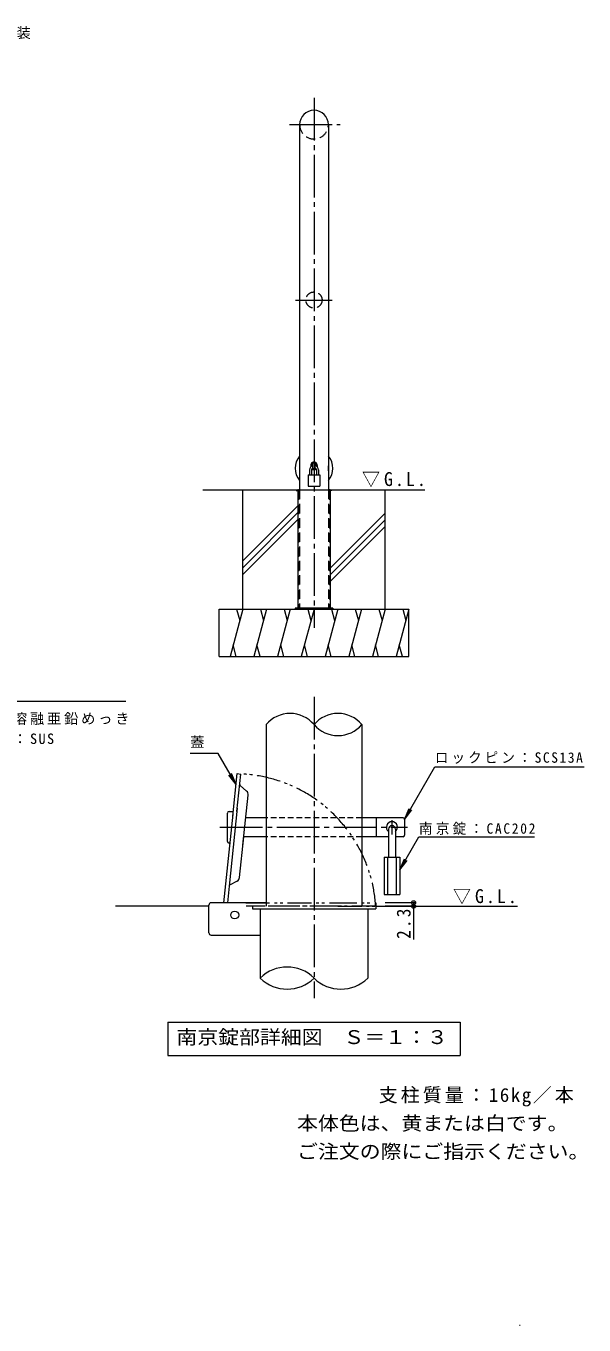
# Model space of a CAD drawing. Units: millimetres at full size, sheet at 1:10, with parts at other scales. Extents: x -1722 to 1798, y -1460 to 1342.
# Drawn here: x 621 to 1798, y -1460 to 1279 of the extents above; entities that cross this region are included whole.
import ezdxf
from ezdxf.enums import TextEntityAlignment as Align

# ---------------------------------------------------------------- set-up
doc = ezdxf.new("R2010")
doc.units = ezdxf.units.MM
doc.header["$LTSCALE"] = 10
doc.header["$PDMODE"] = 32
doc.header["$PDSIZE"] = 8
for name, pattern in [('CHAIN1', [8, 5, -1, 1, -1]), ('CHAIN2', [12, 9, -1, 1, -1]), ('DASHED1', [1.8, 1.2, -0.6]), ('DASHED2', [3, 2, -1]), ('DOUBLE_CHAIN1', [8.8, 5, -1, 0.6, -0.6, 0.6, -1])]:
    doc.linetypes.add(name, pattern=pattern)
for name, color, linetype, lineweight in [('C-0', 4, 'Continuous', 9), ('C-1', 7, 'Continuous', 9), ('C-2', 4, 'Continuous', 9), ('C-3', 3, 'DASHED2', 9), ('C-5', 7, 'Continuous', 9), ('C-6', 7, 'Continuous', 9), ('C-E', 6, 'Continuous', 5), ('D-0', 4, 'Continuous', 9), ('D-1', 3, 'Continuous', 9), ('D-2', 4, 'Continuous', 9), ('D-4', 7, 'Continuous', 9), ('D-5', 7, 'Continuous', 9), ('D-6', 7, 'Continuous', 9), ('D-A', 2, 'Continuous', 9), ('D-E', 6, 'Continuous', 5)]:
    doc.layers.add(name, color=color, linetype=linetype, lineweight=lineweight)
doc.layers.add('F-5', color=2, linetype='Continuous')
doc.styles.add('ＭＳ ゴシック', font='')
doc.styles.get('ＭＳ ゴシック').set_extended_font_data('MS Gothic')

msp = doc.modelspace()

# ---------------------------------------------------------------- linework, layer by layer
at = {"layer": 'C-0', "color": 7, "linetype": 'CHAIN2'}
for p, q in [((1228.39, 1127.66), (1228.39, 10.39)), ((1176.51, 1071.14), (1283.53, 1071.14)), ((1189.61, 701.39), (1266.73, 701.39))]:
    msp.add_line(p, q, dxfattribs=at)
at = {"layer": 'C-0'}
for p, q in [((1221.39, 352.48), (1221.39, 350.57)), ((1235.39, 352.48), (1235.39, 350.57)), ((1190.89, 301.4), (1190.89, 299.9)), ((1190.89, 301.4), (1190.89, 299.9)), ((1190.89, 301.4), (1265.89, 301.4)), ((1265.89, 301.4), (1265.89, 299.9)), ((1190.89, 299.9), (1194.39, 299.9)), ((1194.39, 299.9), (1194.39, 51.4)), ((1262.39, 299.9), (1262.39, 51.4)), ((1265.89, 299.9), (1262.39, 299.9))]:
    msp.add_line(p, q, dxfattribs=at)
at = {"layer": 'C-0', "linetype": 'DASHED2'}
for p, q in [((1195.89, 299.9), (1195.89, 51.4)), ((1260.89, 299.9), (1260.89, 51.4))]:
    msp.add_line(p, q, dxfattribs=at)
at = {"layer": 'C-0'}
for centre, start, end in [((1228.39, 352.48), 359.99939, 180.00061), ((1228.39, 350.57), 179.99939, 187.6925), ((1228.39, 350.57), 229.58139, 310.41597), ((1228.39, 350.57), 352.30522, 0.00061)]:
    msp.add_arc(centre, 7, start, end, dxfattribs=at)
at = {"layer": 'C-0', "linetype": 'DASHED2'}
for centre, start, end in [((1194.39, 299.9), 0, 90), ((1262.39, 299.9), 90, 180)]:
    msp.add_arc(centre, 1.5, start, end, dxfattribs=at)
at = {"layer": 'C-1'}
for p, q in [((1188.39, 51.4), (1188.39, 49.9)), ((1268.39, 51.4), (1188.39, 51.4)), ((1215.89, 51.4), (1215.89, 49.9)), ((1240.89, 51.4), (1240.89, 49.9)), ((1268.39, 51.4), (1268.39, 49.9))]:
    msp.add_line(p, q, dxfattribs=at)
at = {"layer": 'C-2', "color": 3}
for p, q in [((1198.14, 1071.14), (1198.14, 301.4)), ((1258.64, 1071.14), (1258.64, 301.4))]:
    msp.add_line(p, q, dxfattribs=at)
at = {"layer": 'C-2', "color": 3, "linetype": 'DASHED2'}
msp.add_circle((1228.39, 701.39), 17, dxfattribs=at)
at = {"layer": 'C-2', "color": 3}
msp.add_arc((1228.39, 1071.14), 30.25, 0, 180, dxfattribs=at)
at = {"layer": 'C-2', "color": 3, "linetype": 'DASHED2'}
msp.add_arc((1228.39, 1071.14), 30.25, 180.00047, 0.00047, dxfattribs=at)
at = {"layer": 'C-2'}
for major_axis, start_param, end_param in [((39.75, 0), 2.435662, 3.8475233), ((39.75, 0), 5.5772489, 6.9870586), ((30.75, 0), 2.9610315, 3.3221538), ((30.75, 0), 6.1025973, 6.4637734)]:
    msp.add_ellipse((1228.39, 346.54), major_axis=major_axis, ratio=0.9945, start_param=start_param, end_param=end_param, dxfattribs=at)
at = {"layer": 'C-3'}
for p, q in [((1198.14, 301.4), (1198.14, 51.4)), ((1258.64, 301.4), (1258.64, 51.4))]:
    msp.add_line(p, q, dxfattribs=at)
at = {"layer": 'C-5'}
for p, q in [((1225.89, 346.87), (1225.89, 356.41)), ((1230.89, 346.87), (1230.89, 356.41))]:
    msp.add_line(p, q, dxfattribs=at)
msp.add_lwpolyline([(226.31, 175.04), (409.56, -144.64), (831.57, -144.64)], dxfattribs=at)
for centre, radius, start, end in [((1228.39, 351.64), 6, 349.8367, 190.1633), ((1226.89, 356.41), 1, 107.45982, 180), ((1229.89, 356.41), 1, 0, 72.54018), ((1228.39, 351.64), 6, 234.7027, 305.2973), ((1226.89, 346.87), 1, 180, 252.54018), ((1229.89, 346.87), 1, 287.45982, 0)]:
    msp.add_arc(centre, radius, start, end, dxfattribs=at)
at = {"layer": 'C-6', "color": 2}
for p, q in [((1216.39, 332.64), (1240.39, 332.64)), ((1218.89, 343.14), (1218.89, 332.64)), ((1223.39, 343.14), (1223.39, 332.64)), ((1233.39, 343.14), (1233.39, 332.64)), ((1237.89, 343.14), (1237.89, 332.64)), ((1240.39, 332.64), (1240.39, 309.14))]:
    msp.add_line(p, q, dxfattribs=at)
msp.add_lwpolyline([(1216.39, 332.64), (1216.39, 309.14), (1240.39, 309.14)], dxfattribs=at)
for radius, start, end in [(9.5, 105.25735, 180), (5, 119.99915, 180), (9.5, 0, 74.74271), (5, 0, 60.00085)]:
    msp.add_arc((1228.39, 343.14), radius, start, end, dxfattribs=at)
at = {"layer": 'C-E'}
for p, q in [((994.18, 301.4), (1190.89, 301.4)), ((1078.39, 49.9), (1078.39, 301.4)), ((1265.89, 301.4), (1461.79, 301.4)), ((1378.39, 49.9), (1378.39, 301.4)), ((1194.39, 267.21), (1078.39, 151.21)), ((1194.39, 253.07), (1078.39, 137.07)), ((1378.39, 252.33), (1262.39, 136.33)), ((1194.39, 238.93), (1078.39, 122.93)), ((1378.39, 238.19), (1262.39, 122.19)), ((1378.39, 224.05), (1262.39, 108.05)), ((1028.39, 49.9), (1428.39, 49.9)), ((1028.39, -50.1), (1028.39, 49.9)), ((1078.39, 49.9), (1051.6, -50.1)), ((1065.34, 49.9), (1071.87, 25.55)), ((1128.39, 49.9), (1101.6, -50.1)), ((1115.34, 49.9), (1121.87, 25.55)), ((1178.39, 49.9), (1151.6, -50.1)), ((1165.34, 49.9), (1171.87, 25.55)), ((1228.39, 49.9), (1201.6, -50.1)), ((1215.34, 49.9), (1221.87, 25.55)), ((1278.39, 49.9), (1251.6, -50.1)), ((1265.34, 49.9), (1271.87, 25.55)), ((1328.39, 49.9), (1301.6, -50.1)), ((1315.34, 49.9), (1321.87, 25.55)), ((1378.39, 49.9), (1351.6, -50.1)), ((1365.34, 49.9), (1371.87, 25.55)), ((1428.39, 49.9), (1401.6, -50.1)), ((1415.34, 49.9), (1421.87, 25.55)), ((1428.39, -50.1), (1428.39, 49.9)), ((1064.65, -50.1), (1058.12, -25.75)), ((1114.65, -50.1), (1108.12, -25.75)), ((1164.65, -50.1), (1158.12, -25.75)), ((1214.65, -50.1), (1208.12, -25.75)), ((1264.65, -50.1), (1258.12, -25.75)), ((1314.65, -50.1), (1308.12, -25.75)), ((1364.65, -50.1), (1358.12, -25.75)), ((1414.65, -50.1), (1408.12, -25.75)), ((1028.39, -50.1), (1428.39, -50.1))]:
    msp.add_line(p, q, dxfattribs=at)
at = {"layer": 'D-0', "color": 7, "linetype": 'CHAIN2'}
for p, q in [((1228.39, -135.5), (1228.39, -770.82)), ((1030.03, -410.26), (1425.38, -410.26))]:
    msp.add_line(p, q, dxfattribs=at)
at = {"layer": 'D-0', "linetype": 'DOUBLE_CHAIN1'}
for p, q in [((1084.8, -569.26), (1272.74, -569.26)), ((1120.69, -576.93), (1085.61, -576.93)), ((1358.39, -576.93), (1120.69, -576.93))]:
    msp.add_line(p, q, dxfattribs=at)
at = {"layer": 'D-0'}
for p, q in [((1115.06, -581.93), (1115.06, -728.24)), ((1341.73, -581.93), (1341.73, -728.24)), ((1358.39, -576.93), (1358.39, -581.93))]:
    msp.add_line(p, q, dxfattribs=at)
at = {"layer": 'D-0', "linetype": 'DOUBLE_CHAIN1'}
msp.add_lwpolyline([(1268.37, -569.26), (1358.39, -569.26), (1358.39, -576.93)], dxfattribs=at)
at = {"layer": 'D-0'}
msp.add_lwpolyline([(1098.39, -576.93), (1098.39, -581.93), (1358.39, -581.93)], dxfattribs=at)
at = {"layer": 'D-0', "linetype": 'DOUBLE_CHAIN1'}
msp.add_arc((1061.39, -595.26), 297.56, 3.53229, 87.53222, dxfattribs=at)
at = {"layer": 'D-0'}
for centre, start, end in [((1171.73, -785.39), 45.23975, 134.76025), ((1171.73, -671.1), 225.23975, 314.76025), ((1285.06, -671.1), 225.23975, 314.76025)]:
    msp.add_arc(centre, 80.48, start, end, dxfattribs=at)
at = {"layer": 'D-1'}
for p, q in [((1127.56, -193.61), (1127.56, -576.93)), ((1329.23, -193.61), (1329.23, -576.93)), ((1127.56, -430.26), (1127.56, -576.93)), ((1006.73, -632.59), (1006.73, -574.26)), ((1127.56, -569.26), (1011.73, -569.26)), ((1011.73, -637.59), (1115.06, -637.59))]:
    msp.add_line(p, q, dxfattribs=at)
for centre, radius, start, end in [((1177.98, -236.41), 66.14, 40.32983, 139.67017), ((1278.81, -236.41), 66.14, 40.32983, 139.67017), ((1278.81, -150.81), 66.14, 220.32983, 319.67017), ((1011.73, -574.26), 5, 90, 180), ((1011.73, -632.59), 5, 180, 270)]:
    msp.add_arc(centre, radius, start, end, dxfattribs=at)
at = {"layer": 'D-2'}
for p, q in [((1065.9, -377.01), (1074.21, -297.97)), ((1086.25, -333.95), (1072.67, -322.15)), ((1078.53, -448.21), (1089.63, -342.55)), ((1037.98, -569.26), (1057.63, -382.36)), ((1066.61, -370.21), (1049.36, -534.37)), ((1071.38, -516.15), (1080.41, -430.26)), ((1049.36, -534.37), (1045.69, -569.26)), ((1066.34, -523.82), (1050.55, -532.58))]:
    msp.add_line(p, q, dxfattribs=at)
at = {"layer": 'D-2', "color": 6, "linetype": 'DOUBLE_CHAIN1', "lineweight": 5}
for p, q in [((1285.76, -576.93), (1120.69, -576.93)), ((1278.92, -576.93), (1358.39, -576.93))]:
    msp.add_line(p, q, dxfattribs=at)
at = {"layer": 'D-2'}
msp.add_lwpolyline([(1057.17, -386.7), (1066.58, -297.17), (1074.21, -297.97)], dxfattribs=at)
for centre, radius, start, end in [((1074.2, -320.39), 2.33, 173.99799, 228.99889), ((1079.69, -341.5), 10, 353.99956, 48.99919), ((1061.44, -515.11), 10, 299.00172, 353.99965), ((1051.68, -534.62), 2.33, 119.00227, 174.00244)]:
    msp.add_arc(centre, radius, start, end, dxfattribs=at)
at = {"layer": 'D-4'}
for p, q in [((1359.41, -390.26), (1359.41, -430.26)), ((1441.34, -569.26), (1378.39, -569.26)), ((1438.34, -569.26), (1438.34, -647.05)), ((1441.34, -576.93), (1378.39, -576.93))]:
    msp.add_line(p, q, dxfattribs=at)
for p in [(1438.34, -569.26), (1438.34, -576.93)]:
    msp.add_point(p, dxfattribs=at)
at = {"layer": 'D-5'}
for p, q in [((1026.33, -254.66), (967.53, -254.66)), ((1064.16, -320.18), (1026.33, -254.66)), ((1064.16, -320.18), (1048.94, -300.34)), ((1064.16, -320.18), (1054.6, -297.08)), ((1419.41, -393.59), (1428.98, -370.5)), ((1419.41, -393.59), (1434.63, -373.76)), ((1409.41, -500.08), (1418.98, -476.98)), ((1409.41, -500.08), (1424.63, -480.25)), ((920.39, -821.17), (1536.39, -821.17)), ((920.39, -821.17), (920.39, -891.17)), ((1536.39, -821.17), (1536.39, -891.17)), ((920.39, -891.17), (1536.39, -891.17))]:
    msp.add_line(p, q, dxfattribs=at)
for points in [[(1419.41, -393.59), (1483.18, -283.13), (1797.56, -283.13)], [(1409.41, -500.08), (1449.58, -430.59), (1693.18, -430.59)]]:
    msp.add_lwpolyline(points, dxfattribs=at)
at = {"layer": 'D-6'}
for p, q in [((1046.08, -440.26), (1046.08, -380.26)), ((1049.41, -376.93), (1058.2, -376.93)), ((1127.56, -390.26), (1084.62, -390.26)), ((1416.08, -390.26), (1329.23, -390.26)), ((1419.41, -393.59), (1419.41, -426.93)), ((1127.56, -430.26), (1080.41, -430.26)), ((1385.24, -430.26), (1329.23, -430.26)), ((1416.08, -430.26), (1400.24, -430.26)), ((1051.19, -443.59), (1049.41, -443.59))]:
    msp.add_line(p, q, dxfattribs=at)
at = {"layer": 'D-6', "linetype": 'DASHED1'}
for p, q in [((1329.23, -390.26), (1127.56, -390.26)), ((1329.23, -430.26), (1127.56, -430.26))]:
    msp.add_line(p, q, dxfattribs=at)
at = {"layer": 'D-6', "linetype": 'CHAIN1'}
msp.add_line((1392.74, -395.21), (1392.74, -425.41), dxfattribs=at)
at = {"layer": 'D-6'}
for centre, radius, start, end in [((1049.41, -380.26), 3.33, 90, 180), ((1392.74, -410.26), 11.67, 310.00473, 229.99223), ((1416.08, -393.59), 3.33, 0, 90), ((1416.08, -426.93), 3.33, 270, 0), ((1049.41, -440.26), 3.33, 180, 270)]:
    msp.add_arc(centre, radius, start, end, dxfattribs=at)
at = {"layer": 'D-A'}
for p, q in [((1385.24, -414.43), (1385.24, -473.59)), ((1400.24, -414.43), (1400.24, -473.59)), ((1376.08, -473.59), (1409.41, -473.59)), ((1383.58, -473.59), (1383.58, -551.93)), ((1401.91, -473.59), (1401.91, -551.93)), ((1409.41, -473.59), (1409.41, -551.93))]:
    msp.add_line(p, q, dxfattribs=at)
msp.add_lwpolyline([(1376.08, -473.59), (1376.08, -551.93), (1409.41, -551.93)], dxfattribs=at)
msp.add_circle((1061.39, -595.26), 8.33, dxfattribs=at)
msp.add_arc((1392.74, -414.43), 7.5, 0, 180, dxfattribs=at)
at = {"layer": 'D-E'}
for p, q in [((1006.73, -576.93), (809.87, -576.93)), ((1358.74, -576.93), (1657.4, -576.93)), ((1661.73, -1459.77), (1662.87, -1459.77))]:
    msp.add_line(p, q, dxfattribs=at)

# ---------------------------------------------------------------- texts
at = {"layer": 'C-5', "char_height": 21.99, "attachment_point": 7, "style": 'ＭＳ ゴシック'}
for s, insert in [('\\T1.2;STK400\u3000溶融亜鉛めっき＋焼付塗装', (61.8, 1251.5)), ('\\T1.2;蓋：SPHC\u3000溶融亜鉛めっき', (413.77, -194.57)), ('\\T1.2;埋設管本体：SUS', (413.77, -237.12))]:
    msp.add_mtext(s, dxfattribs=dict(at, insert=insert))
at = {"layer": 'C-5', "color": 2, "insert": (1329.51, 306.63), "char_height": 29.33, "attachment_point": 7, "style": 'ＭＳ ゴシック'}
msp.add_mtext('\\T1.22;\\W0.95;▽G.L.', dxfattribs=at)
at = {"layer": 'D-4', "color": 2, "insert": (1521.3, -572.79), "char_height": 29.33, "attachment_point": 7, "style": 'ＭＳ ゴシック'}
msp.add_mtext('\\T1.22;\\W0.95;▽G.L.', dxfattribs=at)
at = {"layer": 'D-4', "color": 2, "insert": (1432.34, -645.44), "char_height": 29.33, "attachment_point": 7, "rotation": 90, "style": 'ＭＳ ゴシック'}
msp.add_mtext('\\T1.27;\\W0.9;2.3', dxfattribs=at)
at = {"layer": 'D-5', "style": 'ＭＳ ゴシック'}
msp.add_text('蓋', height=21.99, dxfattribs=at).set_placement((967.53, -247.99), align=Align.BOTTOM_LEFT)
at = {"layer": 'D-5', "color": 2, "style": 'ＭＳ ゴシック', "width": 1.1}
msp.add_text('南京錠部詳細図\u3000Ｓ＝１：３', height=29.33, dxfattribs=at).set_placement((938.39, -876.17), align=Align.BOTTOM_LEFT)
at = {"layer": 'D-5', "char_height": 21.99, "attachment_point": 7, "style": 'ＭＳ ゴシック'}
for s, insert in [('\\T1.23;\\W0.95;ロックピン：SCS13A', (1483.18, -276.47)), ('\\T1.25;\\W0.95;南京錠：CAC202', (1449.58, -426.46))]:
    msp.add_mtext(s, dxfattribs=dict(at, insert=insert))
at = {"layer": 'F-5', "style": 'ＭＳ ゴシック', "width": 1.1}
for s, p in [('本体色は、黄または白です。', (1192.64, -1057.84)), ('ご注文の際にご指示ください。', (1192.64, -1117.31))]:
    msp.add_text(s, height=29.33, dxfattribs=at).set_placement(p, align=Align.BOTTOM_LEFT)
at = {"layer": 'F-5', "insert": (1364.84, -999.01), "char_height": 29.33, "attachment_point": 7, "style": 'ＭＳ ゴシック'}
msp.add_mtext('\\T1.16;支柱質量：16kg／本', dxfattribs=at)

doc.saveas('drawing.dxf')
